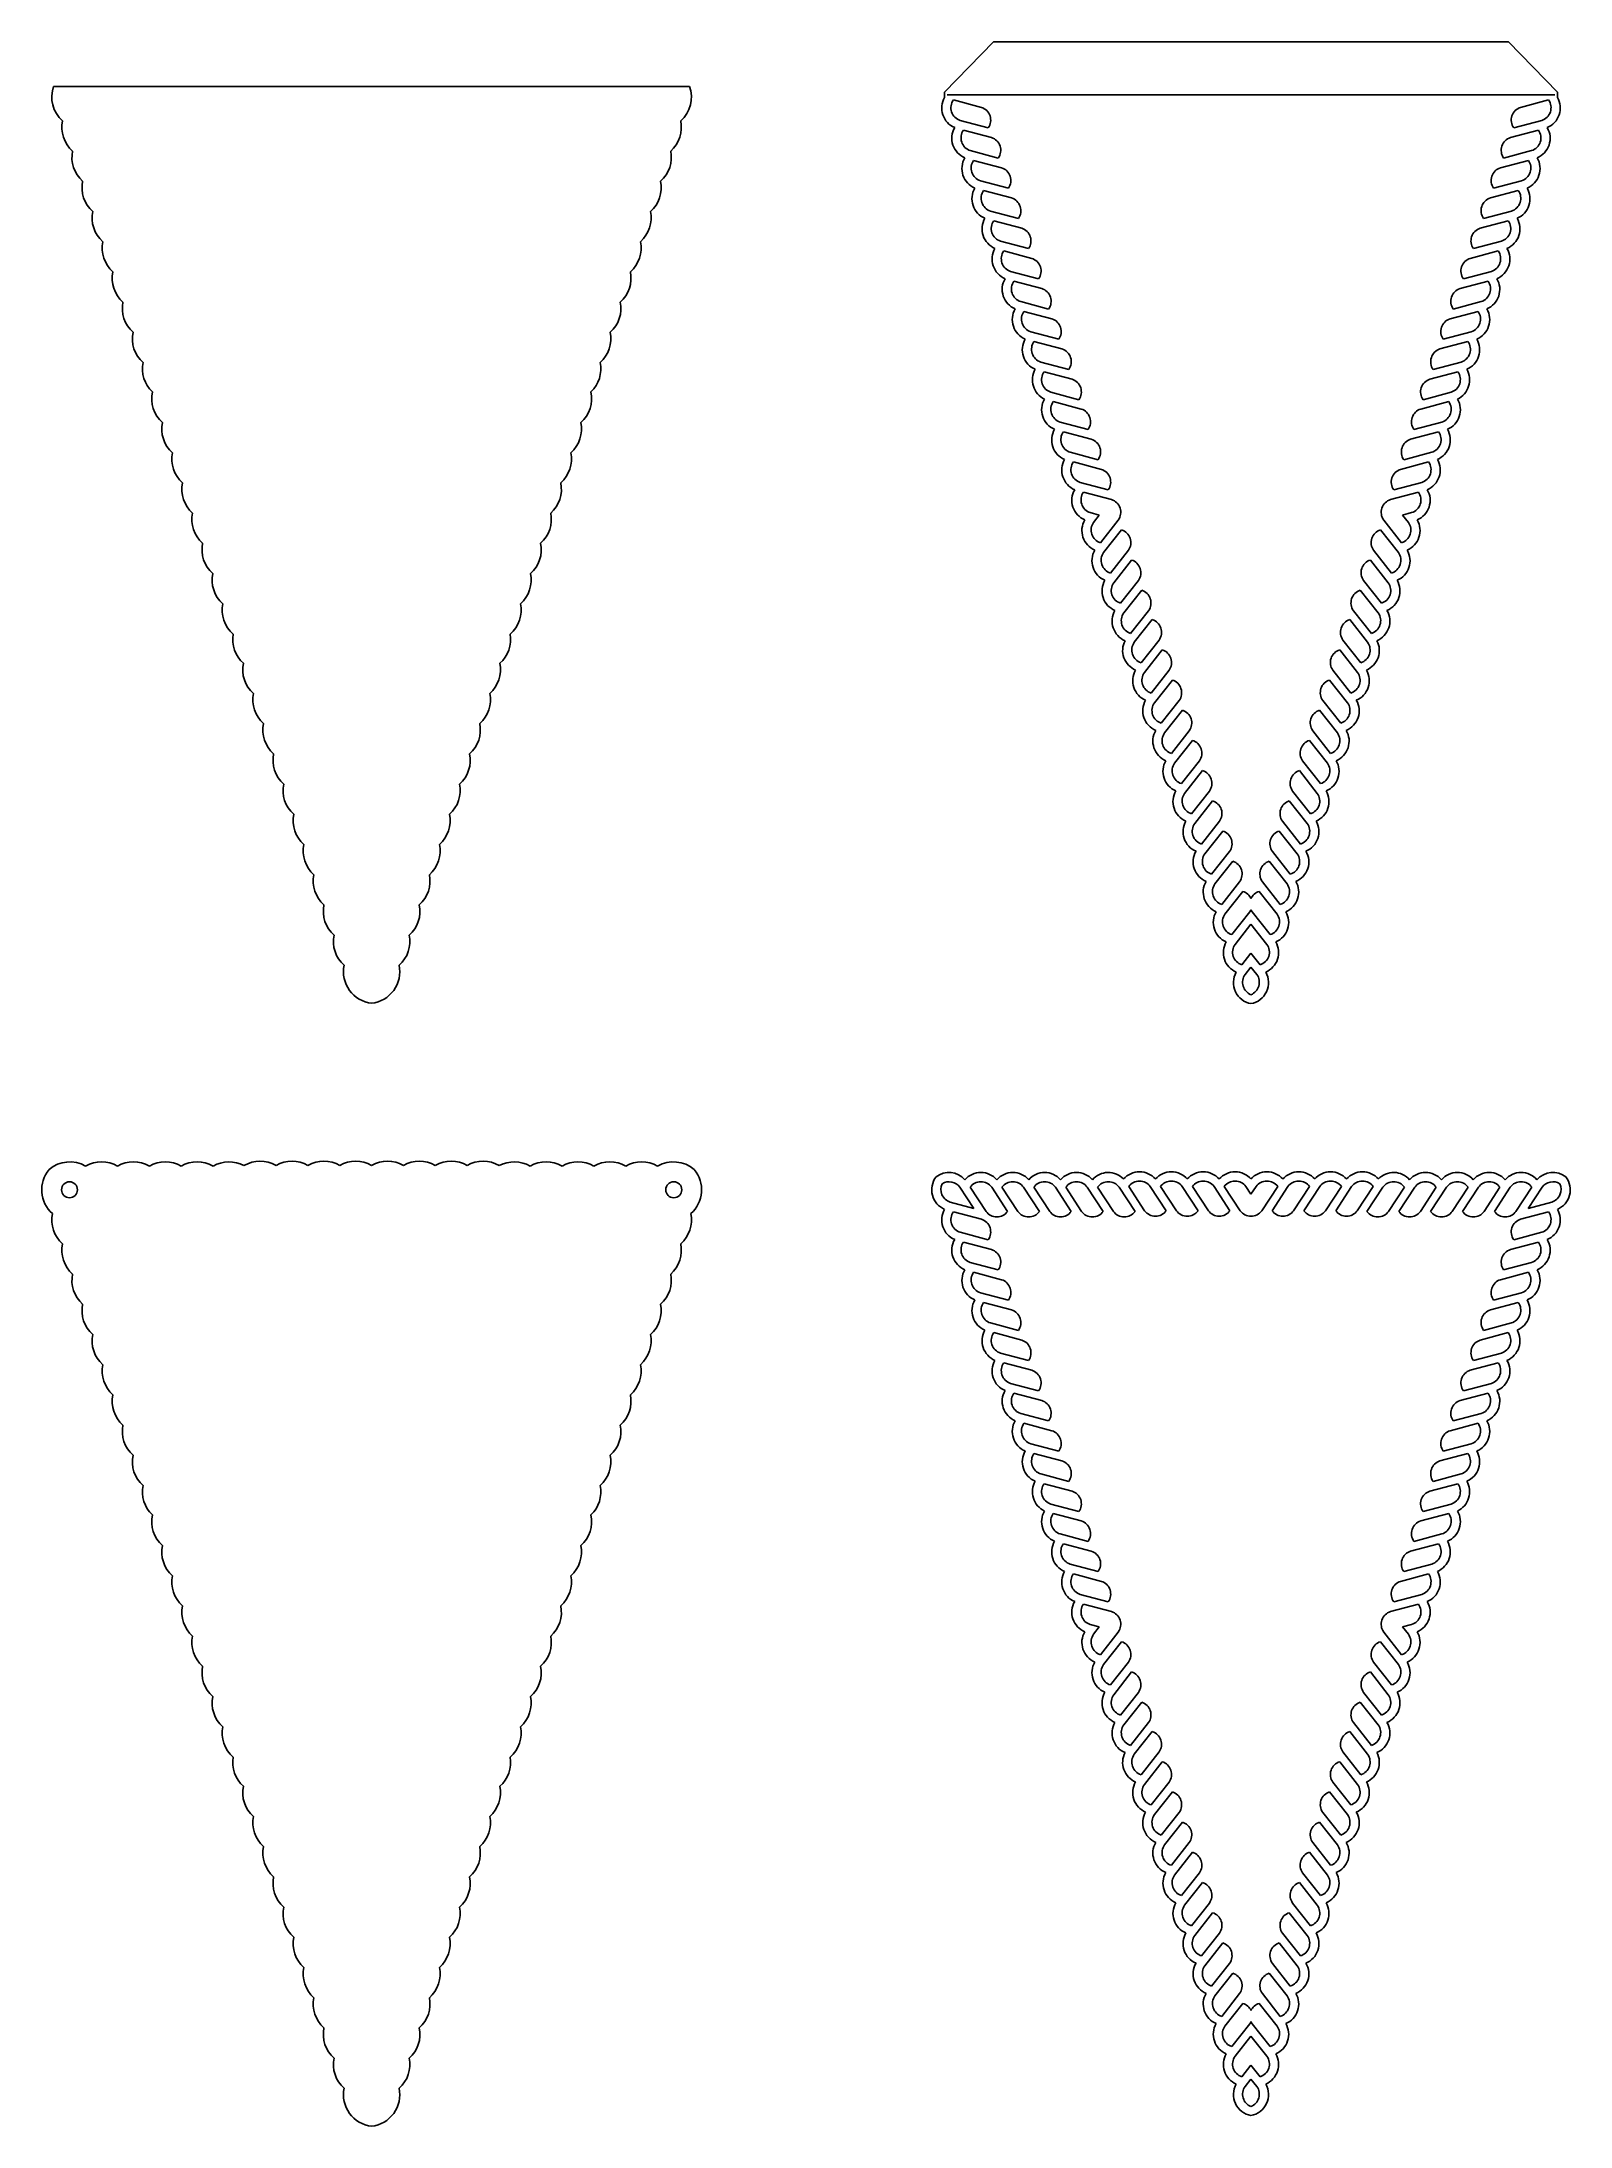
# Model space of a CAD drawing. Extents: x -1177 to -889, y -367 to 25.
import ezdxf

# ---------------------------------------------------------------- set-up
doc = ezdxf.new("R2010")
doc.units = 0
doc.layers.get('0').update_dxf_attribs({"linetype": 'CONTINUOUS'})

msp = doc.modelspace()

# ---------------------------------------------------------------- linework, layer by layer
for p, q in [((-997.775321, 25.349686), (-1006.954972, 15.84704)), ((-997.775321, 25.349686), (-900.772939, 25.349686)), ((-900.772939, 25.349686), (-891.593288, 15.84704)), ((-1174.706808, 16.936866), (-1057.651647, 16.936866)), ((-1057.651647, 16.936866), (-1054.963873, 16.936866)), ((-1006.954972, 15.84704), (-1006.954972, 14.84704)), ((-891.593288, 15.84704), (-891.593288, 14.84704)), ((-1006.457618, 15.349686), (-892.093281, 15.349686)), ((-1005.298301, 14.380405), (-1000.02913, 12.979136)), ((-893.249958, 14.380405), (-898.519129, 12.979136)), ((-1004.013222, 10.525167), (-998.74405, 9.123898)), ((-1003.401907, 8.691222), (-998.132736, 7.289954)), ((-895.146353, 8.691222), (-900.415524, 7.289954)), ((-894.535038, 10.525167), (-899.804209, 9.123898)), ((-1002.116827, 4.835984), (-996.847656, 3.434715)), ((-896.431432, 4.835984), (-901.700603, 3.434715)), ((-1001.505512, 3.00204), (-996.236341, 1.600771)), ((-897.042747, 3.00204), (-902.311918, 1.600771)), ((-1000.220433, -0.853199), (-994.951262, -2.254467)), ((-999.609118, -2.687143), (-994.339947, -4.088412)), ((-898.939142, -2.687143), (-904.208313, -4.088412)), ((-898.327827, -0.853199), (-903.596998, -2.254467)), ((-998.324038, -6.542381), (-993.054867, -7.94365)), ((-900.224221, -6.542381), (-905.493392, -7.94365)), ((-997.712723, -8.376326), (-992.443552, -9.777595)), ((-900.835536, -8.376326), (-906.104707, -9.777595)), ((-996.427644, -12.231564), (-991.158473, -13.632833)), ((-995.816329, -14.065509), (-990.547158, -15.466778)), ((-902.73193, -14.065509), (-908.001101, -15.466778)), ((-902.120615, -12.231564), (-907.389787, -13.632833)), ((-994.53125, -17.920747), (-989.262078, -19.322016)), ((-904.01701, -17.920747), (-909.286181, -19.322016)), ((-993.919935, -19.754692), (-988.650764, -21.15596)), ((-904.628325, -19.754692), (-909.897496, -21.15596)), ((-992.634855, -23.60993), (-987.365684, -25.011199)), ((-992.02354, -25.443874), (-986.754369, -26.845143)), ((-906.524719, -25.443874), (-911.79389, -26.845143)), ((-905.913404, -23.60993), (-911.182575, -25.011199)), ((-990.738461, -29.299113), (-985.46929, -30.700381)), ((-990.127146, -31.133057), (-984.857975, -32.534326)), ((-908.421113, -31.133057), (-913.690285, -32.534326)), ((-907.809799, -29.299113), (-913.07897, -30.700381)), ((-988.842066, -34.988295), (-983.572895, -36.389564)), ((-909.706193, -34.988295), (-914.975364, -36.389564)), ((-988.230752, -36.82224), (-982.96158, -38.223509)), ((-910.317508, -36.82224), (-915.586679, -38.223509)), ((-986.945672, -40.677478), (-981.676501, -42.078747)), ((-986.498995, -42.437079), (-981.229824, -43.838348)), ((-912.049264, -42.437079), (-917.318435, -43.838348)), ((-911.602587, -40.677478), (-916.871758, -42.078747)), ((-985.213916, -46.292318), (-979.944745, -47.693586)), ((-913.334343, -46.292318), (-918.603515, -47.693586)), ((-984.602601, -48.126262), (-979.33343, -49.527531)), ((-913.945658, -48.126262), (-919.214829, -49.527531)), ((-983.317522, -51.9815), (-978.04835, -53.382769)), ((-982.706207, -53.815445), (-977.437036, -55.216714)), ((-915.842053, -53.815445), (-921.111224, -55.216714)), ((-915.230738, -51.9815), (-920.499909, -53.382769)), ((-981.421127, -57.670683), (-976.151956, -59.071952)), ((-917.127132, -57.670683), (-922.396303, -59.071952)), ((-980.809812, -59.504628), (-975.540641, -60.905896)), ((-917.738447, -59.504628), (-923.007618, -60.905896)), ((-979.524733, -63.359866), (-977.829572, -63.810672)), ((-977.829572, -63.810672), (-978.915217, -65.188414)), ((-974.255562, -64.761135), (-977.630137, -69.043652)), ((-977.018822, -70.877597), (-973.644247, -66.595079)), ((-921.529437, -70.877597), (-924.904013, -66.595079)), ((-924.292698, -64.761135), (-920.918122, -69.043652)), ((-919.023527, -63.359866), (-920.718688, -63.810672)), ((-920.718688, -63.810672), (-919.633043, -65.188414)), ((-975.733743, -74.732835), (-972.359167, -70.450317)), ((-922.814517, -74.732835), (-926.189092, -70.450317)), ((-975.122428, -76.56678), (-971.747852, -72.284262)), ((-923.425832, -76.56678), (-926.800407, -72.284262)), ((-973.837348, -80.422018), (-970.462773, -76.1395)), ((-973.226033, -82.255963), (-969.851458, -77.973445)), ((-925.322226, -82.255963), (-928.696801, -77.973445)), ((-924.710911, -80.422018), (-928.085487, -76.1395)), ((-971.940954, -86.111201), (-968.566378, -81.828683)), ((-926.607305, -86.111201), (-929.981881, -81.828683)), ((-971.242534, -87.786888), (-967.867959, -83.50437)), ((-927.305725, -87.786888), (-930.6803, -83.50437)), ((-969.957455, -91.642126), (-966.582879, -87.359608)), ((-969.34614, -93.47607), (-965.971565, -89.193553)), ((-929.202119, -93.47607), (-932.576695, -89.193553)), ((-928.590804, -91.642126), (-931.96538, -87.359608)), ((-968.061061, -97.331309), (-964.686485, -93.048791)), ((-930.487199, -97.331309), (-933.861774, -93.048791)), ((-967.449746, -99.165253), (-964.07517, -94.882735)), ((-931.098514, -99.165253), (-934.473089, -94.882735)), ((-966.164666, -103.020491), (-962.790091, -98.737974)), ((-965.553351, -104.854436), (-962.178776, -100.571918)), ((-932.994908, -104.854436), (-936.369484, -100.571918)), ((-932.383593, -103.020491), (-935.758169, -98.737974)), ((-964.268272, -108.709674), (-960.893696, -104.427156)), ((-934.279988, -108.709674), (-937.654563, -104.427156)), ((-963.656957, -110.543619), (-960.282381, -106.261101)), ((-934.891303, -110.543619), (-938.265878, -106.261101)), ((-962.371877, -114.398857), (-958.997302, -110.116339)), ((-961.760562, -116.232802), (-958.385987, -111.950284)), ((-936.787697, -116.232802), (-940.162272, -111.950284)), ((-936.176382, -114.398857), (-939.550957, -110.116339)), ((-960.475483, -120.08804), (-957.100908, -115.805522)), ((-959.864168, -121.921984), (-956.489593, -117.639467)), ((-938.684091, -121.921984), (-942.058667, -117.639467)), ((-938.072776, -120.08804), (-941.447352, -115.805522)), ((-958.579089, -125.777223), (-955.204513, -121.494705)), ((-939.969171, -125.777223), (-943.343746, -121.494705)), ((-957.967774, -127.611167), (-954.593198, -123.328649)), ((-940.580486, -127.611167), (-943.955061, -123.328649)), ((-956.682694, -131.466405), (-953.308119, -127.183888)), ((-956.071379, -133.30035), (-952.696804, -129.017832)), ((-942.47688, -133.30035), (-945.851456, -129.017832)), ((-941.865565, -131.466405), (-945.240141, -127.183888)), ((-954.7863, -137.155588), (-951.411724, -132.87307)), ((-943.76196, -137.155588), (-947.136535, -132.87307)), ((-954.174985, -138.989533), (-950.800409, -134.707015)), ((-944.373274, -138.989533), (-947.74785, -134.707015)), ((-952.889905, -142.844771), (-949.51533, -138.562253)), ((-952.278591, -144.678716), (-949.27413, -140.865893)), ((-946.269669, -144.678716), (-949.27413, -140.865893)), ((-945.658354, -142.844771), (-949.032929, -138.562253)), ((-950.993511, -148.533954), (-949.27413, -146.351966)), ((-950.382196, -150.367898), (-949.27413, -148.961702)), ((-947.554748, -148.533954), (-949.27413, -146.351966)), ((-948.166063, -150.367898), (-949.27413, -148.961702)), ((-1004.087596, -190.425643), (-1001.468432, -194.408795)), ((-1002.154448, -190.425643), (-999.15883, -194.981297)), ((-998.09067, -190.425643), (-995.095052, -194.981297)), ((-996.157523, -190.425643), (-993.161904, -194.981297)), ((-992.093745, -190.425643), (-989.098127, -194.981297)), ((-990.160598, -190.425643), (-987.164979, -194.981297)), ((-986.09682, -190.425643), (-983.101201, -194.981297)), ((-984.163673, -190.425643), (-981.168054, -194.981297)), ((-980.099895, -190.425643), (-977.104276, -194.981297)), ((-978.166747, -190.425643), (-975.171129, -194.981297)), ((-974.102969, -190.425643), (-971.107351, -194.981297)), ((-972.292414, -190.292963), (-969.296795, -194.848617)), ((-968.228636, -190.292963), (-965.233017, -194.848617)), ((-966.295488, -190.292963), (-963.29987, -194.848617)), ((-962.23171, -190.292963), (-959.236092, -194.848617)), ((-960.298563, -190.292963), (-957.302945, -194.848617)), ((-956.234785, -190.292963), (-953.239167, -194.848617)), ((-954.301638, -190.292963), (-951.306019, -194.848617)), ((-950.23786, -190.292963), (-949.27413, -191.758576)), ((-949.27413, -191.758576), (-948.310401, -190.292963)), ((-947.242241, -194.848617), (-944.246623, -190.292963)), ((-942.313475, -190.292963), (-945.309094, -194.848617)), ((-938.249698, -190.292963), (-941.245316, -194.848617)), ((-936.31655, -190.292963), (-939.312169, -194.848617)), ((-932.252772, -190.292963), (-935.248391, -194.848617)), ((-930.319625, -190.292963), (-933.315244, -194.848617)), ((-926.255847, -190.292963), (-929.251466, -194.848617)), ((-924.445291, -190.425643), (-927.44091, -194.981297)), ((-920.381513, -190.425643), (-923.377132, -194.981297)), ((-918.448366, -190.425643), (-921.443985, -194.981297)), ((-914.384588, -190.425643), (-917.380207, -194.981297)), ((-912.451441, -190.425643), (-915.447059, -194.981297)), ((-908.387663, -190.425643), (-911.383281, -194.981297)), ((-906.454516, -190.425643), (-909.450134, -194.981297)), ((-902.390738, -190.425643), (-905.386356, -194.981297)), ((-900.45759, -190.425643), (-903.453209, -194.981297)), ((-896.393812, -190.425643), (-899.389431, -194.981297)), ((-894.460665, -190.425643), (-897.079828, -194.408795)), ((-1005.909617, -193.227719), (-1001.468432, -194.408795)), ((-1005.298302, -195.061663), (-1000.029131, -196.462932)), ((-893.249959, -195.061663), (-898.51913, -196.462932)), ((-892.638644, -193.227719), (-897.079828, -194.408795)), ((-1004.013222, -198.916901), (-998.744051, -200.31817)), ((-894.535038, -198.916901), (-899.80421, -200.31817)), ((-1003.401907, -200.750846), (-998.132736, -202.152115)), ((-895.146353, -200.750846), (-900.415525, -202.152115)), ((-1002.116828, -204.606084), (-996.847657, -206.007353)), ((-1001.505513, -206.440029), (-996.236342, -207.841298)), ((-897.042748, -206.440029), (-902.311919, -207.841298)), ((-896.431433, -204.606084), (-901.700604, -206.007353)), ((-1000.220433, -210.295267), (-994.951262, -211.696536)), ((-898.327827, -210.295267), (-903.596998, -211.696536)), ((-999.609119, -212.129212), (-994.339947, -213.53048)), ((-898.939142, -212.129212), (-904.208313, -213.53048)), ((-998.324039, -215.98445), (-993.054868, -217.385719)), ((-997.712724, -217.818394), (-992.443553, -219.219663)), ((-900.835537, -217.818394), (-906.104708, -219.219663)), ((-900.224222, -215.98445), (-905.493393, -217.385719)), ((-996.427645, -221.673633), (-991.158474, -223.074901)), ((-995.81633, -223.507577), (-990.547159, -224.908846)), ((-902.731931, -223.507577), (-908.001102, -224.908846)), ((-902.120616, -221.673633), (-907.389787, -223.074901)), ((-994.53125, -227.362815), (-989.262079, -228.764084)), ((-904.01701, -227.362815), (-909.286182, -228.764084)), ((-993.919935, -229.19676), (-988.650764, -230.598029)), ((-904.628325, -229.19676), (-909.897496, -230.598029)), ((-992.634856, -233.051998), (-987.365685, -234.453267)), ((-992.023541, -234.885943), (-986.75437, -236.287212)), ((-906.52472, -234.885943), (-911.793891, -236.287212)), ((-905.913405, -233.051998), (-911.182576, -234.453267)), ((-990.738461, -238.741181), (-985.46929, -240.14245)), ((-907.809799, -238.741181), (-913.07897, -240.14245)), ((-990.127147, -240.575126), (-984.857975, -241.976394)), ((-908.421114, -240.575126), (-913.690285, -241.976394)), ((-988.842067, -244.430364), (-983.572896, -245.831632)), ((-988.230752, -246.264308), (-982.961581, -247.665577)), ((-910.317509, -246.264308), (-915.58668, -247.665577)), ((-909.706194, -244.430364), (-914.975365, -245.831632)), ((-986.945673, -250.119547), (-981.676502, -251.520815)), ((-911.602588, -250.119547), (-916.871759, -251.520815)), ((-986.498996, -251.879148), (-981.229825, -253.280416)), ((-912.049265, -251.879148), (-917.318436, -253.280416)), ((-985.213917, -255.734386), (-979.944746, -257.135655)), ((-984.602602, -257.568331), (-979.333431, -258.969599)), ((-913.945659, -257.568331), (-919.21483, -258.969599)), ((-913.334344, -255.734386), (-918.603515, -257.135655)), ((-983.317522, -261.423569), (-978.048351, -262.824837)), ((-915.230738, -261.423569), (-920.49991, -262.824837)), ((-982.706207, -263.257513), (-977.437036, -264.658782)), ((-915.842053, -263.257513), (-921.111225, -264.658782)), ((-981.421128, -267.112751), (-976.151957, -268.51402)), ((-980.809813, -268.946696), (-975.540642, -270.347965)), ((-917.738448, -268.946696), (-923.007619, -270.347965)), ((-917.127133, -267.112751), (-922.396304, -268.51402)), ((-979.524733, -272.801934), (-977.829572, -273.252741)), ((-977.829572, -273.252741), (-978.915217, -274.630483)), ((-974.255562, -274.203203), (-977.630138, -278.485721)), ((-924.292698, -274.203203), (-920.918123, -278.485721)), ((-919.023527, -272.801934), (-920.718688, -273.252741)), ((-920.718688, -273.252741), (-919.633043, -274.630483)), ((-977.018823, -280.319665), (-973.644247, -276.037148)), ((-921.529438, -280.319665), (-924.904013, -276.037148)), ((-975.733743, -284.174904), (-972.359168, -279.892386)), ((-975.122429, -286.008848), (-971.747853, -281.72633)), ((-923.425832, -286.008848), (-926.800408, -281.72633)), ((-922.814517, -284.174904), (-926.189093, -279.892386)), ((-973.837349, -289.864086), (-970.462774, -285.581569)), ((-924.710912, -289.864086), (-928.085487, -285.581569)), ((-973.226034, -291.698031), (-969.851459, -287.415513)), ((-925.322227, -291.698031), (-928.696802, -287.415513)), ((-971.940955, -295.553269), (-968.566379, -291.270751)), ((-971.242535, -297.228956), (-967.86796, -292.946438)), ((-927.305726, -297.228956), (-930.680301, -292.946438)), ((-926.607306, -295.553269), (-929.981882, -291.270751)), ((-969.957456, -301.084194), (-966.58288, -296.801676)), ((-928.590805, -301.084194), (-931.965381, -296.801676)), ((-969.346141, -302.918139), (-965.971565, -298.635621)), ((-929.20212, -302.918139), (-932.576695, -298.635621)), ((-968.061061, -306.773377), (-964.686486, -302.490859)), ((-967.449746, -308.607322), (-964.075171, -304.324804)), ((-931.098514, -308.607322), (-934.47309, -304.324804)), ((-930.487199, -306.773377), (-933.861775, -302.490859)), ((-966.164667, -312.46256), (-962.790091, -308.180042)), ((-965.553352, -314.296504), (-962.178776, -310.013987)), ((-932.994909, -314.296504), (-936.369484, -310.013987)), ((-932.383594, -312.46256), (-935.758169, -308.180042)), ((-964.268272, -318.151743), (-960.893697, -313.869225)), ((-934.279988, -318.151743), (-937.654564, -313.869225)), ((-963.656958, -319.985687), (-960.282382, -315.703169)), ((-934.891303, -319.985687), (-938.265879, -315.703169)), ((-962.371878, -323.840925), (-958.997303, -319.558408)), ((-961.760563, -325.67487), (-958.385988, -321.392352)), ((-936.787698, -325.67487), (-940.162273, -321.392352)), ((-936.176383, -323.840925), (-939.550958, -319.558408)), ((-960.475484, -329.530108), (-957.100908, -325.24759)), ((-938.072777, -329.530108), (-941.447353, -325.24759)), ((-959.864169, -331.364053), (-956.489593, -327.081535)), ((-938.684092, -331.364053), (-942.058667, -327.081535)), ((-958.579089, -335.219291), (-955.204514, -330.936773)), ((-957.967774, -337.053236), (-954.593199, -332.770718)), ((-940.580486, -337.053236), (-943.955062, -332.770718)), ((-939.969171, -335.219291), (-943.343747, -330.936773)), ((-956.682695, -340.908474), (-953.308119, -336.625956)), ((-941.865566, -340.908474), (-945.240141, -336.625956)), ((-956.07138, -342.742418), (-952.696805, -338.459901)), ((-942.476881, -342.742418), (-945.851456, -338.459901)), ((-954.786301, -346.597657), (-951.411725, -342.315139)), ((-954.174986, -348.431601), (-950.80041, -344.149083)), ((-944.373275, -348.431601), (-947.747851, -344.149083)), ((-943.76196, -346.597657), (-947.136536, -342.315139)), ((-952.889906, -352.286839), (-949.515331, -348.004322)), ((-945.658355, -352.286839), (-949.03293, -348.004322)), ((-952.278591, -354.120784), (-949.27413, -350.307962)), ((-946.26967, -354.120784), (-949.27413, -350.307962)), ((-950.993512, -357.976022), (-949.27413, -355.794035)), ((-947.554749, -357.976022), (-949.27413, -355.794035)), ((-950.382197, -359.809967), (-949.27413, -358.403771)), ((-948.166064, -359.809967), (-949.27413, -358.403771))]:
    msp.add_line(p, q)
for centre in [(-1171.71393, -190.89832), (-1057.951063, -190.89832)]:
    msp.add_circle(centre, 1.5)
for centre, radius, start, end in [((-1169.053509, 14.926839), 6, 160.427192, 228.417999), ((-1060.617173, 14.926839), 6, 311.582001, 19.572808), ((-1003.495142, 12.839659), 4, 149.877854, 246.992046), ((-1003.249547, 12.921524), 2.5151, 144.546023, 252.323877), ((-1000.792805, 10.582779), 2.5151, 324.546023, 72.323877), ((-897.755455, 10.582779), 2.5151, 107.676123, 215.453977), ((-895.298713, 12.921524), 2.5151, 287.676123, 35.453977), ((-895.053118, 12.839659), 4, 293.007954, 30.122146), ((-1167.157114, 9.237656), 6, 168.451901, 228.417999), ((-1062.513567, 9.237656), 6, 311.582001, 11.548099), ((-1001.598747, 7.150476), 4, 149.877854, 246.992046), ((-1001.353152, 7.232341), 2.5151, 144.546023, 252.323877), ((-897.195107, 7.232341), 2.5151, 287.676123, 35.453977), ((-896.949512, 7.150476), 4, 293.007954, 30.122146), ((-1165.26072, 3.548473), 6, 168.451901, 228.417999), ((-1064.409961, 3.548473), 6, 311.582001, 11.548099), ((-998.89641, 4.893596), 2.5151, 324.546023, 72.323877), ((-899.651849, 4.893596), 2.5151, 107.676123, 215.453977), ((-999.702353, 1.461294), 4, 149.877854, 246.992046), ((-999.456758, 1.543159), 2.5151, 144.546023, 252.323877), ((-997.000016, -0.795587), 2.5151, 324.546023, 72.323877), ((-901.548243, -0.795587), 2.5151, 107.676123, 215.453977), ((-899.091502, 1.543159), 2.5151, 287.676123, 35.453977), ((-898.845906, 1.461294), 4, 293.007954, 30.122146), ((-1163.364325, -2.140709), 6, 168.451901, 228.417999), ((-1066.306356, -2.140709), 6, 311.582001, 11.548099), ((-997.805959, -4.227889), 4, 149.877854, 246.992046), ((-997.560363, -4.146024), 2.5151, 144.546023, 252.323877), ((-900.987896, -4.146024), 2.5151, 287.676123, 35.453977), ((-900.742301, -4.227889), 4, 293.007954, 30.122146), ((-1161.467931, -7.829892), 6, 168.451901, 228.417999), ((-1068.20275, -7.829892), 6, 311.582001, 11.548099), ((-995.103622, -6.484769), 2.5151, 324.546023, 72.323877), ((-903.444638, -6.484769), 2.5151, 107.676123, 215.453977), ((-995.909564, -9.917072), 4, 149.877854, 246.992046), ((-995.663969, -9.835207), 2.5151, 144.546023, 252.323877), ((-993.207227, -12.173952), 2.5151, 324.546023, 72.323877), ((-905.341032, -12.173952), 2.5151, 107.676123, 215.453977), ((-902.88429, -9.835207), 2.5151, 287.676123, 35.453977), ((-902.638695, -9.917072), 4, 293.007954, 30.122146), ((-1159.571537, -13.519075), 6, 168.451901, 228.417999), ((-1070.099144, -13.519075), 6, 311.582001, 11.548099), ((-994.01317, -15.606255), 4, 149.877854, 246.992046), ((-993.767575, -15.52439), 2.5151, 144.546023, 252.323877), ((-991.310833, -17.863135), 2.5151, 324.546023, 72.323877), ((-907.237426, -17.863135), 2.5151, 107.676123, 215.453977), ((-904.780685, -15.52439), 2.5151, 287.676123, 35.453977), ((-904.53509, -15.606255), 4, 293.007954, 30.122146), ((-1157.675142, -19.208258), 6, 168.451901, 228.417999), ((-1071.995539, -19.208258), 6, 311.582001, 11.548099), ((-992.116775, -21.295438), 4, 149.877854, 246.992046), ((-906.431484, -21.295438), 4, 293.007954, 30.122146), ((-991.87118, -21.213572), 2.5151, 144.546023, 252.323877), ((-989.414439, -23.552318), 2.5151, 324.546023, 72.323877), ((-909.133821, -23.552318), 2.5151, 107.676123, 215.453977), ((-906.677079, -21.213572), 2.5151, 287.676123, 35.453977), ((-1155.778748, -24.897441), 6, 168.451901, 228.417999), ((-1073.891933, -24.897441), 6, 311.582001, 11.548099), ((-990.220381, -26.98462), 4, 149.877854, 246.992046), ((-989.974786, -26.902755), 2.5151, 144.546023, 252.323877), ((-987.518044, -29.241501), 2.5151, 324.546023, 72.323877), ((-911.030215, -29.241501), 2.5151, 107.676123, 215.453977), ((-908.573474, -26.902755), 2.5151, 287.676123, 35.453977), ((-908.327878, -26.98462), 4, 293.007954, 30.122146), ((-1153.882353, -30.586623), 6, 168.451901, 228.417999), ((-1075.788328, -30.586623), 6, 311.582001, 11.548099), ((-988.323987, -32.673803), 4, 149.877854, 246.992046), ((-988.078391, -32.591938), 2.5151, 144.546023, 252.323877), ((-910.469868, -32.591938), 2.5151, 287.676123, 35.453977), ((-910.224273, -32.673803), 4, 293.007954, 30.122146), ((-1151.985959, -36.275806), 6, 168.451901, 226.458817), ((-1077.684722, -36.275806), 6, 313.541183, 11.548099), ((-985.62165, -34.930683), 2.5151, 324.546023, 72.323877), ((-912.92661, -34.930683), 2.5151, 107.676123, 215.453977), ((-986.427592, -38.362986), 4, 149.877854, 244.404272), ((-986.181997, -38.281121), 2.5151, 144.546023, 252.323877), ((-983.725255, -40.619866), 2.5151, 324.546023, 72.323877), ((-914.823004, -40.619866), 2.5151, 107.676123, 215.453977), ((-912.366262, -38.281121), 2.5151, 287.676123, 35.453977), ((-912.120667, -38.362986), 4, 295.595728, 30.122146), ((-1150.254203, -41.890646), 6, 167.823309, 228.417999), ((-1079.416478, -41.890646), 6, 311.582001, 12.176691), ((-984.695836, -43.977825), 4, 149.877854, 246.992046), ((-984.450241, -43.89596), 2.5151, 144.546023, 252.323877), ((-914.098018, -43.89596), 2.5151, 287.676123, 35.453977), ((-913.852423, -43.977825), 4, 293.007954, 30.122146), ((-1148.357809, -47.579828), 6, 168.451901, 228.417999), ((-1081.312873, -47.579828), 6, 311.582001, 11.548099), ((-981.993499, -46.234705), 2.5151, 324.546023, 72.323877), ((-916.55476, -46.234705), 2.5151, 107.676123, 215.453977), ((-982.799442, -49.667008), 4, 149.877854, 246.992046), ((-982.553847, -49.585143), 2.5151, 144.546023, 252.323877), ((-980.097105, -51.923888), 2.5151, 324.546023, 72.323877), ((-918.451154, -51.923888), 2.5151, 107.676123, 215.453977), ((-915.994413, -49.585143), 2.5151, 287.676123, 35.453977), ((-915.748818, -49.667008), 4, 293.007954, 30.122146), ((-1146.461414, -53.269011), 6, 168.451901, 228.417999), ((-1083.209267, -53.269011), 6, 311.582001, 11.548099), ((-980.903047, -55.356191), 4, 149.877854, 246.992046), ((-980.657452, -55.274326), 2.5151, 144.546023, 252.323877), ((-917.890807, -55.274326), 2.5151, 287.676123, 35.453977), ((-917.645212, -55.356191), 4, 293.007954, 30.122146), ((-1144.56502, -58.958194), 6, 168.451901, 228.386649), ((-1085.105661, -58.958194), 6, 311.613351, 11.548099), ((-978.200711, -57.613071), 2.5151, 324.546023, 72.323877), ((-920.347549, -57.613071), 2.5151, 107.676123, 215.453977), ((-979.006653, -61.045374), 4, 149.877854, 246.992046), ((-978.761058, -60.963509), 2.5151, 144.546023, 252.323877), ((-976.304316, -63.302254), 2.5151, 324.546023, 72.323877), ((-922.243943, -63.302254), 2.5151, 107.676123, 215.453977), ((-919.787202, -60.963509), 2.5151, 287.676123, 35.453977), ((-919.541606, -61.045374), 4, 293.007954, 30.122146), ((-1142.670424, -64.64198), 6, 168.483251, 228.417999), ((-1087.000257, -64.64198), 6, 311.582001, 11.516749), ((-977.112057, -66.72916), 4, 149.877854, 246.992046), ((-976.866462, -66.647295), 2.5151, 144.546023, 252.323877), ((-974.407922, -68.991437), 2.5151, 324.546023, 72.323877), ((-924.140338, -68.991437), 2.5151, 107.676123, 215.453977), ((-921.681797, -66.647295), 2.5151, 287.676123, 35.453977), ((-921.436202, -66.72916), 4, 293.007954, 30.122146), ((-1140.77403, -70.331163), 6, 168.451901, 228.417999), ((-1088.896651, -70.331163), 6, 311.582001, 11.548099), ((-975.215663, -72.418343), 4, 149.877854, 246.992046), ((-923.332596, -72.418343), 4, 293.007954, 30.122146), ((-974.970068, -72.336478), 2.5151, 144.546023, 252.323877), ((-972.511527, -74.680619), 2.5151, 324.546023, 72.323877), ((-926.036732, -74.680619), 2.5151, 107.676123, 215.453977), ((-923.578192, -72.336478), 2.5151, 287.676123, 35.453977), ((-1138.877635, -76.020346), 6, 168.451901, 228.417999), ((-1090.793046, -76.020346), 6, 311.582001, 11.548099), ((-973.319269, -78.107526), 4, 149.877854, 246.992046), ((-973.073673, -78.025661), 2.5151, 144.546023, 252.323877), ((-970.615133, -80.369802), 2.5151, 324.546023, 72.323877), ((-927.933126, -80.369802), 2.5151, 107.676123, 215.453977), ((-925.474586, -78.025661), 2.5151, 287.676123, 35.453977), ((-925.228991, -78.107526), 4, 293.007954, 30.122146), ((-1136.981241, -81.709529), 6, 168.451901, 229.046591), ((-1092.68944, -81.709529), 6, 310.953409, 11.548099), ((-971.422874, -83.796709), 4, 149.877854, 246.992046), ((-971.177279, -83.714843), 2.5151, 144.546023, 252.323877), ((-927.37098, -83.714843), 2.5151, 287.676123, 35.453977), ((-927.125385, -83.796709), 4, 293.007954, 30.122146), ((-1134.997742, -87.240454), 6, 170.411083, 228.417999), ((-1094.672939, -87.240454), 6, 311.582001, 9.588917), ((-968.631634, -85.900727), 2.5151, 324.546023, 72.323877), ((-929.916625, -85.900727), 2.5151, 107.676123, 215.453977), ((-969.439375, -89.327634), 4, 152.465628, 246.992046), ((-969.19378, -89.245769), 2.5151, 144.546023, 252.323877), ((-966.73524, -91.58991), 2.5151, 324.546023, 72.323877), ((-931.81302, -91.58991), 2.5151, 107.676123, 215.453977), ((-929.354479, -89.245769), 2.5151, 287.676123, 35.453977), ((-929.108884, -89.327634), 4, 293.007954, 27.534372), ((-1133.101348, -92.929637), 6, 168.451901, 228.417999), ((-1096.569334, -92.929637), 6, 311.582001, 11.548099), ((-967.542981, -95.016816), 4, 149.877854, 246.992046), ((-967.297386, -94.934951), 2.5151, 144.546023, 252.323877), ((-931.250874, -94.934951), 2.5151, 287.676123, 35.453977), ((-931.005279, -95.016816), 4, 293.007954, 30.122146), ((-1131.204953, -98.618819), 6, 168.451901, 228.417999), ((-1098.465728, -98.618819), 6, 311.582001, 11.548099), ((-964.838845, -97.279093), 2.5151, 324.546023, 72.323877), ((-933.709414, -97.279093), 2.5151, 107.676123, 215.453977), ((-965.646586, -100.705999), 4, 149.877854, 246.992046), ((-965.400991, -100.624134), 2.5151, 144.546023, 252.323877), ((-962.942451, -102.968276), 2.5151, 324.546023, 72.323877), ((-935.605809, -102.968276), 2.5151, 107.676123, 215.453977), ((-933.147268, -100.624134), 2.5151, 287.676123, 35.453977), ((-932.901673, -100.705999), 4, 293.007954, 30.122146), ((-1129.308559, -104.308002), 6, 168.451901, 228.417999), ((-1100.362122, -104.308002), 6, 311.582001, 11.548099), ((-963.750192, -106.395182), 4, 149.877854, 246.992046), ((-963.504597, -106.313317), 2.5151, 144.546023, 252.323877), ((-935.043663, -106.313317), 2.5151, 287.676123, 35.453977), ((-934.798067, -106.395182), 4, 293.007954, 30.122146), ((-1127.412164, -109.997185), 6, 168.451901, 228.417999), ((-1102.258517, -109.997185), 6, 311.582001, 11.548099), ((-961.046056, -108.657458), 2.5151, 324.546023, 72.323877), ((-937.502203, -108.657458), 2.5151, 107.676123, 215.453977), ((-961.853798, -112.084365), 4, 149.877854, 246.992046), ((-961.608202, -112.0025), 2.5151, 144.546023, 252.323877), ((-959.149662, -114.346641), 2.5151, 324.546023, 72.323877), ((-939.398597, -114.346641), 2.5151, 107.676123, 215.453977), ((-936.940057, -112.0025), 2.5151, 287.676123, 35.453977), ((-936.694462, -112.084365), 4, 293.007954, 30.122146), ((-1125.51577, -115.686368), 6, 168.451901, 228.417999), ((-1104.154911, -115.686368), 6, 311.582001, 11.548099), ((-959.957403, -117.773548), 4, 149.877854, 246.992046), ((-959.711808, -117.691682), 2.5151, 144.546023, 252.323877), ((-957.253268, -120.035824), 2.5151, 324.546023, 72.323877), ((-941.294992, -120.035824), 2.5151, 107.676123, 215.453977), ((-938.836451, -117.691682), 2.5151, 287.676123, 35.453977), ((-938.590856, -117.773548), 4, 293.007954, 30.122146), ((-1123.619376, -121.375551), 6, 168.451901, 228.417999), ((-1106.051305, -121.375551), 6, 311.582001, 11.548099), ((-958.061009, -123.46273), 4, 149.877854, 246.992046), ((-940.487251, -123.46273), 4, 293.007954, 30.122146), ((-957.815414, -123.380865), 2.5151, 144.546023, 252.323877), ((-955.356873, -125.725007), 2.5151, 324.546023, 72.323877), ((-943.191386, -125.725007), 2.5151, 107.676123, 215.453977), ((-940.732846, -123.380865), 2.5151, 287.676123, 35.453977), ((-1121.722981, -127.064733), 6, 168.451901, 228.417999), ((-1107.9477, -127.064733), 6, 311.582001, 11.548099), ((-956.164614, -129.151913), 4, 149.877854, 246.992046), ((-955.919019, -129.070048), 2.5151, 144.546023, 252.323877), ((-953.460479, -131.41419), 2.5151, 324.546023, 72.323877), ((-945.087781, -131.41419), 2.5151, 107.676123, 215.453977), ((-942.62924, -129.070048), 2.5151, 287.676123, 35.453977), ((-942.383645, -129.151913), 4, 293.007954, 30.122146), ((-1119.826587, -132.753916), 6, 168.451901, 228.417999), ((-1109.844094, -132.753916), 6, 311.582001, 11.548099), ((-954.26822, -134.841096), 4, 149.877854, 246.992046), ((-954.022625, -134.759231), 2.5151, 144.546023, 252.323877), ((-944.525635, -134.759231), 2.5151, 287.676123, 35.453977), ((-944.280039, -134.841096), 4, 293.007954, 30.122146), ((-1117.930192, -138.443099), 6, 168.451901, 228.417999), ((-1111.740489, -138.443099), 6, 311.582001, 11.548099), ((-951.564084, -137.103372), 2.5151, 24.427876, 72.323877), ((-946.984175, -137.103372), 2.5151, 107.676123, 155.572124), ((-952.371826, -140.530279), 4, 149.877854, 246.992046), ((-952.12623, -140.448414), 2.5151, 144.546023, 252.323877), ((-951.564084, -137.103372), 2.5151, 324.546023, 335.572124), ((-946.984175, -137.103372), 2.5151, 204.427876, 215.453977), ((-946.422029, -140.448414), 2.5151, 287.676123, 35.453977), ((-946.176434, -140.530279), 4, 293.007954, 30.122146), ((-1116.033798, -144.132282), 6, 168.451901, 228.417999), ((-1113.636883, -144.132282), 6, 311.582001, 11.548099), ((-950.475431, -146.219461), 4, 149.877854, 246.992046), ((-950.229836, -146.137596), 2.5151, 144.546023, 252.323877), ((-948.318423, -146.137596), 2.5151, 287.676123, 35.453977), ((-948.072828, -146.219461), 4, 293.007954, 30.122146), ((-1114.137404, -149.821465), 6, 168.451901, 263.320071), ((-1115.533277, -149.821465), 6, 276.679929, 11.548099), ((-948.579037, -151.908644), 4, 149.877854, 259.992726), ((-948.333442, -151.826779), 2.5151, 144.546023, 248.036482), ((-949.969223, -151.908644), 4, 280.007274, 30.122146), ((-950.214818, -151.826779), 2.5151, 291.963518, 35.453977), ((-1170.949903, -190.913226), 6, 140.256184, 228.417999), ((-1171.677851, -191.649043), 6, 60.016951, 130.359859), ((-1165.680926, -191.649043), 6, 60.016951, 119.983049), ((-1159.684, -191.649043), 6, 60.016951, 119.983049), ((-1153.687075, -191.649043), 6, 60.016951, 119.983049), ((-1147.69015, -191.649043), 6, 60.016951, 119.983049), ((-1141.693224, -191.649043), 6, 61.976133, 119.983049), ((-1135.818891, -191.516363), 6, 60.016951, 120.611641), ((-1129.821966, -191.516363), 6, 60.016951, 119.983049), ((-1123.82504, -191.516363), 6, 60.016951, 119.983049), ((-1117.828115, -191.516363), 6, 60.048301, 119.983049), ((-1111.842566, -191.516363), 6, 60.016951, 119.951699), ((-1105.845641, -191.516363), 6, 60.016951, 119.983049), ((-1099.848716, -191.516363), 6, 60.016951, 119.983049), ((-1093.85179, -191.516363), 6, 59.388359, 119.983049), ((-1087.977457, -191.649043), 6, 60.016951, 118.023867), ((-1081.980531, -191.649043), 6, 60.016951, 119.983049), ((-1075.983606, -191.649043), 6, 60.016951, 119.983049), ((-1069.986681, -191.649043), 6, 60.016951, 119.983049), ((-1063.989756, -191.649043), 6, 60.016951, 119.983049), ((-1057.99283, -191.649043), 6, 49.640141, 119.983049), ((-1058.720778, -190.913226), 6, 311.582001, 39.743816), ((-1006.119485, -191.649043), 4, 41.442904, 127.874162), ((-1000.122559, -191.649043), 4, 41.442904, 138.557096), ((-994.125634, -191.649043), 4, 41.442904, 138.557096), ((-988.128709, -191.649043), 4, 41.442904, 138.557096), ((-982.131784, -191.649043), 4, 41.442904, 138.557096), ((-976.134858, -191.649043), 4, 44.030678, 138.557096), ((-970.260525, -191.516363), 4, 41.442904, 138.557096), ((-964.263599, -191.516363), 4, 41.442904, 138.557096), ((-958.266674, -191.516363), 4, 41.442904, 138.557096), ((-952.269749, -191.516363), 4, 41.442904, 138.557096), ((-946.278512, -191.516363), 4, 41.442904, 138.557096), ((-940.281587, -191.516363), 4, 41.442904, 138.557096), ((-934.284661, -191.516363), 4, 41.442904, 138.557096), ((-928.287736, -191.516363), 4, 41.442904, 138.557096), ((-922.413402, -191.649043), 4, 41.442904, 135.969322), ((-916.416477, -191.649043), 4, 41.442904, 138.557096), ((-910.419552, -191.649043), 4, 41.442904, 138.557096), ((-904.422627, -191.649043), 4, 41.442904, 138.557096), ((-898.425701, -191.649043), 4, 41.442904, 138.557096), ((-892.428776, -191.649043), 4, 52.125838, 138.557096), ((-1005.391537, -190.913226), 4, 142.741881, 246.992046), ((-1005.145942, -190.831361), 2.5151, 154.647996, 252.323877), ((-1006.119485, -191.907923), 2.5151, 36.111073, 121.10547), ((-1000.122559, -191.907923), 2.5151, 36.111073, 143.888927), ((-994.125634, -191.907923), 2.5151, 36.111073, 143.888927), ((-988.128709, -191.907923), 2.5151, 36.111073, 143.888927), ((-982.131784, -191.907923), 2.5151, 36.111073, 143.888927), ((-976.134858, -191.907923), 2.5151, 36.111073, 143.888927), ((-970.260525, -191.775243), 2.5151, 36.111073, 143.888927), ((-964.263599, -191.775243), 2.5151, 36.111073, 143.888927), ((-958.266674, -191.775243), 2.5151, 36.111073, 143.888927), ((-952.269749, -191.775243), 2.5151, 36.111073, 143.888927), ((-946.278512, -191.775243), 2.5151, 36.111073, 143.888927), ((-940.281587, -191.775243), 2.5151, 36.111073, 143.888927), ((-934.284661, -191.775243), 2.5151, 36.111073, 143.888927), ((-928.287736, -191.775243), 2.5151, 36.111073, 143.888927), ((-922.413402, -191.907923), 2.5151, 36.111073, 143.888927), ((-916.416477, -191.907923), 2.5151, 36.111073, 143.888927), ((-910.419552, -191.907923), 2.5151, 36.111073, 143.888927), ((-904.422627, -191.907923), 2.5151, 36.111073, 143.888927), ((-898.425701, -191.907923), 2.5151, 36.111073, 143.888927), ((-892.428776, -191.907923), 2.5151, 58.89453, 143.888927), ((-893.402319, -190.831361), 2.5151, 287.676123, 25.352004), ((-893.156724, -190.913226), 4, 293.007954, 37.258119), ((-1169.053509, -196.602409), 6, 168.451901, 228.417999), ((-1060.617173, -196.602409), 6, 311.582001, 11.548099), ((-1003.495142, -196.602409), 4, 149.877854, 246.992046), ((-1003.249547, -196.520544), 2.5151, 144.546023, 252.323877), ((-997.126941, -193.499017), 2.5151, 216.111073, 323.888927), ((-991.130016, -193.499017), 2.5151, 216.111073, 323.888927), ((-985.13309, -193.499017), 2.5151, 216.111073, 323.888927), ((-979.136165, -193.499017), 2.5151, 216.111073, 323.888927), ((-973.13924, -193.499017), 2.5151, 216.111073, 323.888927), ((-967.264906, -193.366337), 2.5151, 216.111073, 323.888927), ((-961.267981, -193.366337), 2.5151, 216.111073, 323.888927), ((-955.271056, -193.366337), 2.5151, 216.111073, 323.888927), ((-949.27413, -193.366337), 2.5151, 216.111073, 323.888927), ((-943.277205, -193.366337), 2.5151, 216.111073, 323.888927), ((-937.28028, -193.366337), 2.5151, 216.111073, 323.888927), ((-931.283355, -193.366337), 2.5151, 216.111073, 323.888927), ((-925.409021, -193.499017), 2.5151, 216.111073, 323.888927), ((-919.412096, -193.499017), 2.5151, 216.111073, 323.888927), ((-913.41517, -193.499017), 2.5151, 216.111073, 323.888927), ((-907.418245, -193.499017), 2.5151, 216.111073, 323.888927), ((-901.42132, -193.499017), 2.5151, 216.111073, 323.888927), ((-895.298713, -196.520544), 2.5151, 287.676123, 35.453977), ((-895.053118, -196.602409), 4, 293.007954, 30.122146), ((-1000.792806, -198.859289), 2.5151, 324.546023, 72.323877), ((-897.755455, -198.859289), 2.5151, 107.676123, 215.453977), ((-1167.157114, -202.291592), 6, 168.451901, 228.417999), ((-1062.513567, -202.291592), 6, 311.582001, 11.548099), ((-1001.598748, -202.291592), 4, 149.877854, 246.992046), ((-1001.353153, -202.209727), 2.5151, 144.546023, 252.323877), ((-998.896411, -204.548472), 2.5151, 324.546023, 72.323877), ((-899.65185, -204.548472), 2.5151, 107.676123, 215.453977), ((-897.195108, -202.209727), 2.5151, 287.676123, 35.453977), ((-896.949513, -202.291592), 4, 293.007954, 30.122146), ((-1165.26072, -207.980775), 6, 168.451901, 228.417999), ((-1064.409961, -207.980775), 6, 311.582001, 11.548099), ((-999.702354, -207.980775), 4, 149.877854, 246.992046), ((-999.456758, -207.89891), 2.5151, 144.546023, 252.323877), ((-997.000017, -210.237655), 2.5151, 324.546023, 72.323877), ((-901.548244, -210.237655), 2.5151, 107.676123, 215.453977), ((-899.091502, -207.89891), 2.5151, 287.676123, 35.453977), ((-898.845907, -207.980775), 4, 293.007954, 30.122146), ((-997.805959, -213.669958), 4, 149.877854, 246.992046), ((-900.742301, -213.669958), 4, 293.007954, 30.122146), ((-1163.364325, -213.669958), 6, 168.451901, 228.417999), ((-1066.306356, -213.669958), 6, 311.582001, 11.548099), ((-997.560364, -213.588092), 2.5151, 144.546023, 252.323877), ((-995.103622, -215.926838), 2.5151, 324.546023, 72.323877), ((-903.444638, -215.926838), 2.5151, 107.676123, 215.453977), ((-900.987897, -213.588092), 2.5151, 287.676123, 35.453977), ((-1161.467931, -219.35914), 6, 168.451901, 228.417999), ((-1068.20275, -219.35914), 6, 311.582001, 11.548099), ((-995.909565, -219.35914), 4, 149.877854, 246.992046), ((-995.66397, -219.277275), 2.5151, 144.546023, 252.323877), ((-993.207228, -221.616021), 2.5151, 324.546023, 72.323877), ((-905.341033, -221.616021), 2.5151, 107.676123, 215.453977), ((-902.884291, -219.277275), 2.5151, 287.676123, 35.453977), ((-902.638696, -219.35914), 4, 293.007954, 30.122146), ((-994.013171, -225.048323), 4, 149.877854, 246.992046), ((-993.767575, -224.966458), 2.5151, 144.546023, 252.323877), ((-904.780685, -224.966458), 2.5151, 287.676123, 35.453977), ((-904.53509, -225.048323), 4, 293.007954, 30.122146), ((-1159.571537, -225.048323), 6, 168.451901, 228.417999), ((-1070.099144, -225.048323), 6, 311.582001, 11.548099), ((-991.310834, -227.305203), 2.5151, 324.546023, 72.323877), ((-907.237427, -227.305203), 2.5151, 107.676123, 215.453977), ((-1157.675142, -230.737506), 6, 168.451901, 228.417999), ((-1071.995539, -230.737506), 6, 311.582001, 11.548099), ((-992.116776, -230.737506), 4, 149.877854, 246.992046), ((-991.871181, -230.655641), 2.5151, 144.546023, 252.323877), ((-989.414439, -232.994386), 2.5151, 324.546023, 72.323877), ((-909.133822, -232.994386), 2.5151, 107.676123, 215.453977), ((-906.67708, -230.655641), 2.5151, 287.676123, 35.453977), ((-906.431485, -230.737506), 4, 293.007954, 30.122146), ((-1155.778748, -236.426689), 6, 168.451901, 228.417999), ((-1073.891933, -236.426689), 6, 311.582001, 11.548099), ((-990.220382, -236.426689), 4, 149.877854, 246.992046), ((-989.974787, -236.344824), 2.5151, 144.546023, 252.323877), ((-908.573474, -236.344824), 2.5151, 287.676123, 35.453977), ((-908.327879, -236.426689), 4, 293.007954, 30.122146), ((-987.518045, -238.683569), 2.5151, 324.546023, 72.323877), ((-911.030216, -238.683569), 2.5151, 107.676123, 215.453977), ((-1153.882353, -242.115871), 6, 168.451901, 228.417999), ((-1075.788328, -242.115871), 6, 311.582001, 11.548099), ((-988.323987, -242.115871), 4, 149.877854, 246.992046), ((-988.078392, -242.034006), 2.5151, 144.546023, 252.323877), ((-985.62165, -244.372752), 2.5151, 324.546023, 72.323877), ((-912.92661, -244.372752), 2.5151, 107.676123, 215.453977), ((-910.469869, -242.034006), 2.5151, 287.676123, 35.453977), ((-910.224273, -242.115871), 4, 293.007954, 30.122146), ((-1151.985959, -247.805054), 6, 168.451901, 226.458817), ((-1077.684722, -247.805054), 6, 313.541183, 11.548099), ((-986.427593, -247.805054), 4, 149.877854, 244.404272), ((-986.181998, -247.723189), 2.5151, 144.546023, 252.323877), ((-912.366263, -247.723189), 2.5151, 287.676123, 35.453977), ((-912.120668, -247.805054), 4, 295.595728, 30.122146), ((-983.725256, -250.061934), 2.5151, 324.546023, 72.323877), ((-914.823005, -250.061934), 2.5151, 107.676123, 215.453977), ((-1150.254203, -253.419894), 6, 167.823309, 228.417999), ((-1079.416478, -253.419894), 6, 311.582001, 12.176691), ((-984.695837, -253.419894), 4, 149.877854, 246.992046), ((-984.450242, -253.338029), 2.5151, 144.546023, 252.323877), ((-981.9935, -255.676774), 2.5151, 324.546023, 72.323877), ((-916.554761, -255.676774), 2.5151, 107.676123, 215.453977), ((-914.098019, -253.338029), 2.5151, 287.676123, 35.453977), ((-913.852424, -253.419894), 4, 293.007954, 30.122146), ((-1148.357809, -259.109076), 6, 168.451901, 228.417999), ((-1081.312873, -259.109076), 6, 311.582001, 11.548099), ((-982.799442, -259.109076), 4, 149.877854, 246.992046), ((-982.553847, -259.027211), 2.5151, 144.546023, 252.323877), ((-980.097106, -261.365957), 2.5151, 324.546023, 72.323877), ((-918.451155, -261.365957), 2.5151, 107.676123, 215.453977), ((-915.994413, -259.027211), 2.5151, 287.676123, 35.453977), ((-915.748818, -259.109076), 4, 293.007954, 30.122146), ((-980.903048, -264.798259), 4, 149.877854, 246.992046), ((-917.645213, -264.798259), 4, 293.007954, 30.122146), ((-1146.461414, -264.798259), 6, 168.451901, 228.417999), ((-1083.209267, -264.798259), 6, 311.582001, 11.548099), ((-980.657453, -264.716394), 2.5151, 144.546023, 252.323877), ((-978.200711, -267.055139), 2.5151, 324.546023, 72.323877), ((-920.34755, -267.055139), 2.5151, 107.676123, 215.453977), ((-917.890808, -264.716394), 2.5151, 287.676123, 35.453977), ((-1144.56502, -270.487442), 6, 168.451901, 228.386649), ((-1085.105661, -270.487442), 6, 311.613351, 11.548099), ((-979.006654, -270.487442), 4, 149.877854, 246.992046), ((-978.761059, -270.405577), 2.5151, 144.546023, 252.323877), ((-976.304317, -272.744322), 2.5151, 324.546023, 72.323877), ((-922.243944, -272.744322), 2.5151, 107.676123, 215.453977), ((-919.787202, -270.405577), 2.5151, 287.676123, 35.453977), ((-919.541607, -270.487442), 4, 293.007954, 30.122146), ((-977.112058, -276.171229), 4, 149.877854, 246.992046), ((-976.866463, -276.089363), 2.5151, 144.546023, 252.323877), ((-921.681798, -276.089363), 2.5151, 287.676123, 35.453977), ((-921.436203, -276.171229), 4, 293.007954, 30.122146), ((-1142.670424, -276.171229), 6, 168.483251, 228.417999), ((-1087.000257, -276.171229), 6, 311.582001, 11.516749), ((-974.407922, -278.433505), 2.5151, 324.546023, 72.323877), ((-924.140338, -278.433505), 2.5151, 107.676123, 215.453977), ((-1140.77403, -281.860411), 6, 168.451901, 228.417999), ((-1088.896651, -281.860411), 6, 311.582001, 11.548099), ((-975.215664, -281.860411), 4, 149.877854, 246.992046), ((-974.970068, -281.778546), 2.5151, 144.546023, 252.323877), ((-972.511528, -284.122688), 2.5151, 324.546023, 72.323877), ((-926.036733, -284.122688), 2.5151, 107.676123, 215.453977), ((-923.578192, -281.778546), 2.5151, 287.676123, 35.453977), ((-923.332597, -281.860411), 4, 293.007954, 30.122146), ((-1138.877635, -287.549594), 6, 168.451901, 228.417999), ((-1090.793046, -287.549594), 6, 311.582001, 11.548099), ((-973.319269, -287.549594), 4, 149.877854, 246.992046), ((-973.073674, -287.467729), 2.5151, 144.546023, 252.323877), ((-925.474587, -287.467729), 2.5151, 287.676123, 35.453977), ((-925.228991, -287.549594), 4, 293.007954, 30.122146), ((-970.615134, -289.811871), 2.5151, 324.546023, 72.323877), ((-927.933127, -289.811871), 2.5151, 107.676123, 215.453977), ((-1136.981241, -293.238777), 6, 168.451901, 229.046591), ((-1092.68944, -293.238777), 6, 310.953409, 11.548099), ((-971.422875, -293.238777), 4, 149.877854, 246.992046), ((-971.17728, -293.156912), 2.5151, 144.546023, 252.323877), ((-968.631635, -295.342796), 2.5151, 324.546023, 72.323877), ((-929.916626, -295.342796), 2.5151, 107.676123, 215.453977), ((-927.370981, -293.156912), 2.5151, 287.676123, 35.453977), ((-927.125386, -293.238777), 4, 293.007954, 30.122146), ((-1134.997742, -298.769702), 6, 170.411083, 228.417999), ((-1094.672939, -298.769702), 6, 311.582001, 9.588917), ((-969.439376, -298.769702), 4, 152.465628, 246.992046), ((-969.193781, -298.687837), 2.5151, 144.546023, 252.323877), ((-929.35448, -298.687837), 2.5151, 287.676123, 35.453977), ((-929.108885, -298.769702), 4, 293.007954, 27.534372), ((-966.73524, -301.031978), 2.5151, 324.546023, 72.323877), ((-931.813021, -301.031978), 2.5151, 107.676123, 215.453977), ((-1133.101348, -304.458885), 6, 168.451901, 228.417999), ((-1096.569334, -304.458885), 6, 311.582001, 11.548099), ((-967.542981, -304.458885), 4, 149.877854, 246.992046), ((-967.297386, -304.37702), 2.5151, 144.546023, 252.323877), ((-964.838846, -306.721161), 2.5151, 324.546023, 72.323877), ((-933.709415, -306.721161), 2.5151, 107.676123, 215.453977), ((-931.250874, -304.37702), 2.5151, 287.676123, 35.453977), ((-931.005279, -304.458885), 4, 293.007954, 30.122146), ((-1131.204953, -310.148068), 6, 168.451901, 228.417999), ((-1098.465728, -310.148068), 6, 311.582001, 11.548099), ((-965.646587, -310.148068), 4, 149.877854, 246.992046), ((-965.400992, -310.066202), 2.5151, 144.546023, 252.323877), ((-962.942451, -312.410344), 2.5151, 324.546023, 72.323877), ((-935.605809, -312.410344), 2.5151, 107.676123, 215.453977), ((-933.147269, -310.066202), 2.5151, 287.676123, 35.453977), ((-932.901674, -310.148068), 4, 293.007954, 30.122146), ((-963.750193, -315.83725), 4, 149.877854, 246.992046), ((-934.798068, -315.83725), 4, 293.007954, 30.122146), ((-1129.308559, -315.83725), 6, 168.451901, 228.417999), ((-1100.362122, -315.83725), 6, 311.582001, 11.548099), ((-963.504598, -315.755385), 2.5151, 144.546023, 252.323877), ((-961.046057, -318.099527), 2.5151, 324.546023, 72.323877), ((-937.502204, -318.099527), 2.5151, 107.676123, 215.453977), ((-935.043663, -315.755385), 2.5151, 287.676123, 35.453977), ((-1127.412164, -321.526433), 6, 168.451901, 228.417999), ((-1102.258517, -321.526433), 6, 311.582001, 11.548099), ((-961.853798, -321.526433), 4, 149.877854, 246.992046), ((-961.608203, -321.444568), 2.5151, 144.546023, 252.323877), ((-959.149663, -323.78871), 2.5151, 324.546023, 72.323877), ((-939.398598, -323.78871), 2.5151, 107.676123, 215.453977), ((-936.940058, -321.444568), 2.5151, 287.676123, 35.453977), ((-936.694462, -321.526433), 4, 293.007954, 30.122146), ((-959.957404, -327.215616), 4, 149.877854, 246.992046), ((-959.711809, -327.133751), 2.5151, 144.546023, 252.323877), ((-938.836452, -327.133751), 2.5151, 287.676123, 35.453977), ((-938.590857, -327.215616), 4, 293.007954, 30.122146), ((-1125.51577, -327.215616), 6, 168.451901, 228.417999), ((-1104.154911, -327.215616), 6, 311.582001, 11.548099), ((-957.253268, -329.477892), 2.5151, 324.546023, 72.323877), ((-941.294992, -329.477892), 2.5151, 107.676123, 215.453977), ((-1123.619376, -332.904799), 6, 168.451901, 228.417999), ((-1106.051305, -332.904799), 6, 311.582001, 11.548099), ((-958.06101, -332.904799), 4, 149.877854, 246.992046), ((-957.815414, -332.822934), 2.5151, 144.546023, 252.323877), ((-955.356874, -335.167075), 2.5151, 324.546023, 72.323877), ((-943.191387, -335.167075), 2.5151, 107.676123, 215.453977), ((-940.732846, -332.822934), 2.5151, 287.676123, 35.453977), ((-940.487251, -332.904799), 4, 293.007954, 30.122146), ((-1121.722981, -338.593981), 6, 168.451901, 228.417999), ((-1107.9477, -338.593981), 6, 311.582001, 11.548099), ((-956.164615, -338.593981), 4, 149.877854, 246.992046), ((-955.91902, -338.512116), 2.5151, 144.546023, 252.323877), ((-942.629241, -338.512116), 2.5151, 287.676123, 35.453977), ((-942.383646, -338.593981), 4, 293.007954, 30.122146), ((-953.460479, -340.856258), 2.5151, 324.546023, 72.323877), ((-945.087781, -340.856258), 2.5151, 107.676123, 215.453977), ((-1119.826587, -344.283164), 6, 168.451901, 228.417999), ((-1109.844094, -344.283164), 6, 311.582001, 11.548099), ((-954.268221, -344.283164), 4, 149.877854, 246.992046), ((-954.022626, -344.201299), 2.5151, 144.546023, 252.323877), ((-951.564085, -346.545441), 2.5151, 24.427876, 72.323877), ((-946.984176, -346.545441), 2.5151, 107.676123, 155.572124), ((-944.525635, -344.201299), 2.5151, 287.676123, 35.453977), ((-944.28004, -344.283164), 4, 293.007954, 30.122146), ((-1117.930192, -349.972347), 6, 168.451901, 228.417999), ((-1111.740489, -349.972347), 6, 311.582001, 11.548099), ((-952.371826, -349.972347), 4, 149.877854, 246.992046), ((-952.126231, -349.890482), 2.5151, 144.546023, 252.323877), ((-951.564085, -346.545441), 2.5151, 324.546023, 335.572124), ((-946.984176, -346.545441), 2.5151, 204.427876, 215.453977), ((-946.42203, -349.890482), 2.5151, 287.676123, 35.453977), ((-946.176434, -349.972347), 4, 293.007954, 30.122146), ((-1116.033798, -355.66153), 6, 168.451901, 228.417999), ((-1113.636883, -355.66153), 6, 311.582001, 11.548099), ((-950.475432, -355.66153), 4, 149.877854, 246.992046), ((-950.229837, -355.579665), 2.5151, 144.546023, 252.323877), ((-948.318424, -355.579665), 2.5151, 287.676123, 35.453977), ((-948.072829, -355.66153), 4, 293.007954, 30.122146), ((-1114.137404, -361.350713), 6, 168.451901, 263.320071), ((-1115.533277, -361.350713), 6, 276.679929, 11.548099), ((-948.579038, -361.350713), 4, 149.877854, 259.992726), ((-948.333442, -361.268848), 2.5151, 144.546023, 248.036482), ((-949.969223, -361.350713), 4, 280.007274, 30.122146), ((-950.214818, -361.268848), 2.5151, 291.963518, 35.453977)]:
    msp.add_arc(centre, radius, start, end)

doc.saveas('drawing.dxf')
